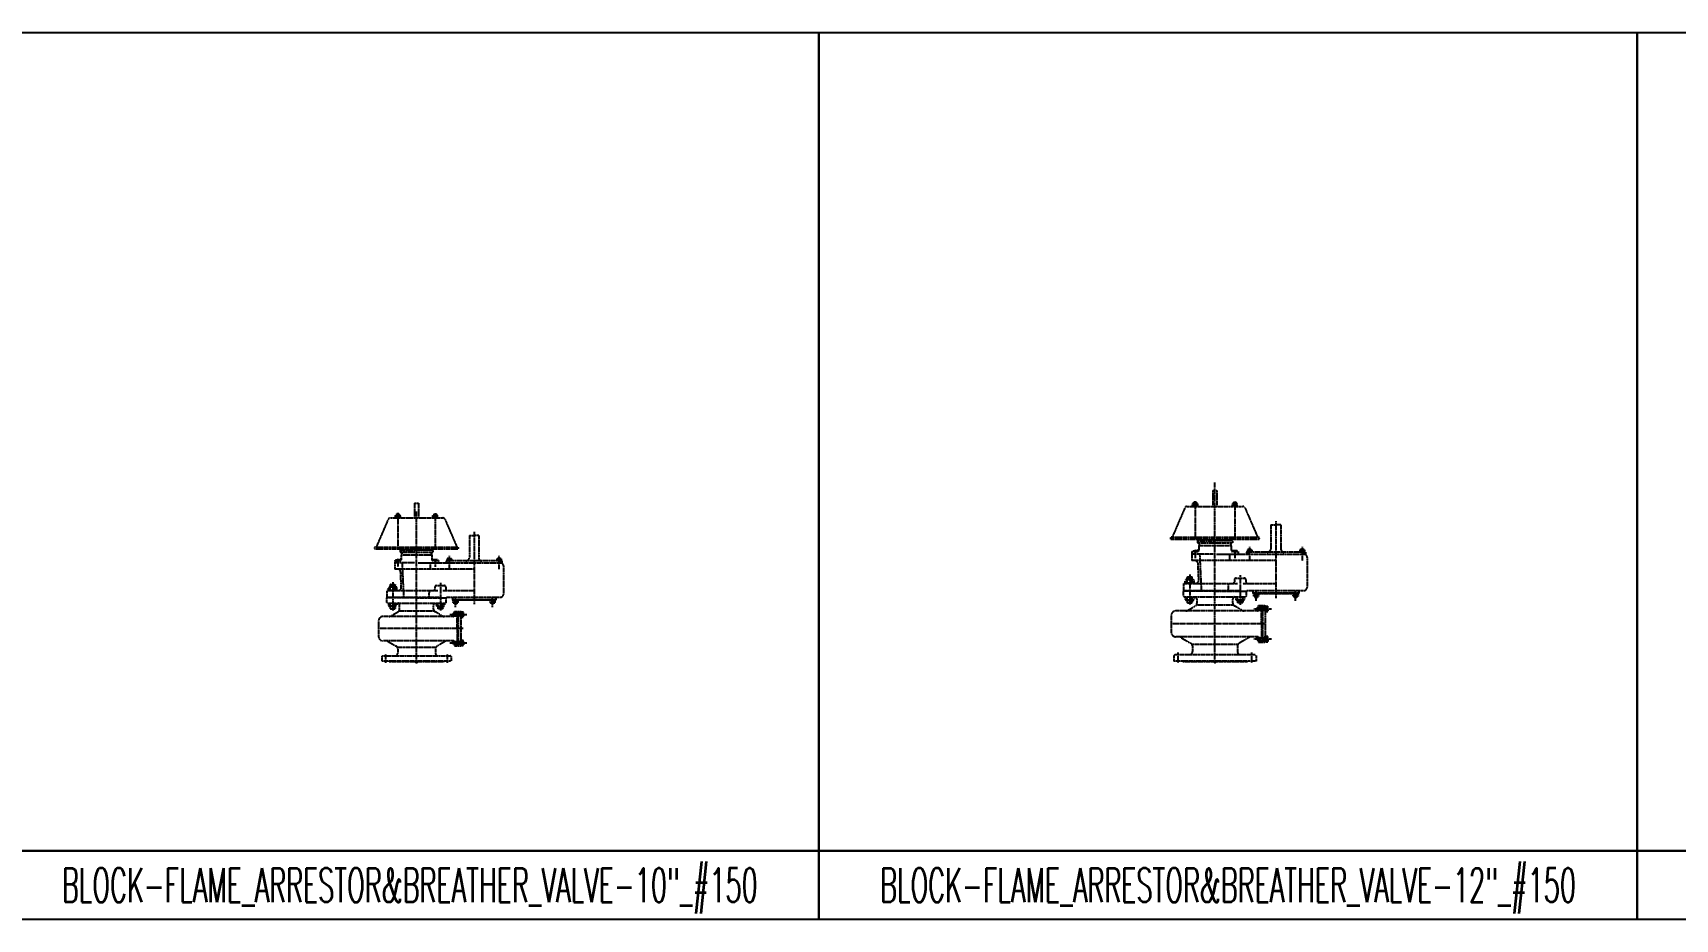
# Model space of a CAD drawing. Header units: millimetres. Extents: x -2091 to 296200, y -2515 to 5200.
# Drawn here: x 181189 to 190823, y 0 to 5200 of the extents above; entities that cross this region are included whole.
import ezdxf
from ezdxf.enums import TextEntityAlignment as Align

# ---------------------------------------------------------------- set-up
doc = ezdxf.new("R2010")
doc.units = ezdxf.units.MM
for name, pattern in [('CENTER2', [1.125, 0.75, -0.125, 0.125, -0.125]), ('CONTINU', [0]), ('PHANTOM2', [1.25, 0.625, -0.125, 0.125, -0.125, 0.125, -0.125])]:
    doc.linetypes.add(name, pattern=pattern)
doc.layers.add('WP', color=6, linetype='Continuous')
doc.styles.add('ROMANS', font='romans.shx')

msp = doc.modelspace()

# ---------------------------------------------------------------- linework, layer by layer
at = {"color": 3, "linetype": 'PHANTOM2'}
for p, q in [((188111.56, 2514.15), (188111.56, 2421.48)), ((188111.56, 2514.15), (188135.33, 2514.15)), ((188135.33, 2514.15), (188135.33, 2421.48)), ((183428.54, 2441.51), (183428.54, 2354.12)), ((183428.54, 2441.51), (183450.96, 2441.51)), ((183450.96, 2441.51), (183450.96, 2354.12)), ((187947.23, 2413.33), (187872.45, 2240.25)), ((187959.62, 2421.48), (188232.34, 2421.48)), ((187992.19, 2426.3), (187992.19, 2437.43)), ((187992.19, 2426.3), (188021.13, 2426.3)), ((187992.39, 2426.3), (187992.39, 2421.48)), ((188006.66, 2426.3), (187992.39, 2426.3)), ((187995.81, 2438.83), (188017.51, 2438.83)), ((187998.76, 2444.62), (188000.57, 2446.54)), ((187998.76, 2444.62), (187998.76, 2438.83)), ((187998.76, 2444.62), (188014.56, 2444.62)), ((187999.43, 2437.43), (187999.43, 2426.3)), ((188000.57, 2446.54), (188000.57, 2438.83)), ((188012.75, 2446.54), (188000.57, 2446.54)), ((188012.75, 2446.54), (188000.57, 2446.54)), ((188001.84, 2421.48), (188006.66, 2426.3)), ((188006.66, 2421.48), (188011.48, 2426.3)), ((188011.48, 2426.3), (188020.93, 2426.3)), ((188012.75, 2446.54), (188012.75, 2438.83)), ((188014.56, 2444.62), (188012.75, 2446.54)), ((188013.9, 2437.43), (188013.9, 2426.3)), ((188014.56, 2444.62), (188014.56, 2438.83)), ((188020.93, 2426.3), (188020.93, 2421.48)), ((188021.13, 2437.43), (188021.13, 2426.3)), ((188225.77, 2426.3), (188225.77, 2437.43)), ((188254.72, 2426.3), (188225.77, 2426.3)), ((188235.43, 2426.3), (188225.98, 2426.3)), ((188225.98, 2426.3), (188225.98, 2421.48)), ((188225.98, 2421.48), (188240.24, 2421.48)), ((188251.1, 2438.83), (188229.39, 2438.83)), ((188232.34, 2444.62), (188234.16, 2446.54)), ((188248.15, 2444.62), (188232.34, 2444.62)), ((188232.34, 2444.62), (188232.34, 2438.83)), ((188233.01, 2437.43), (188233.01, 2426.3)), ((188234.16, 2446.54), (188246.33, 2446.54)), ((188234.16, 2446.54), (188246.33, 2446.54)), ((188234.16, 2446.54), (188234.16, 2438.83)), ((188240.24, 2421.48), (188235.43, 2426.3)), ((188245.06, 2421.48), (188240.24, 2426.3)), ((188240.24, 2426.3), (188254.51, 2426.3)), ((188240.24, 2421.48), (188287.28, 2421.48)), ((188246.33, 2446.54), (188246.33, 2438.83)), ((188248.15, 2444.62), (188246.33, 2446.54)), ((188247.48, 2437.43), (188247.48, 2426.3)), ((188248.15, 2444.62), (188248.15, 2438.83)), ((188254.51, 2426.3), (188254.51, 2421.48)), ((188254.72, 2426.3), (188254.72, 2437.43)), ((188299.67, 2413.33), (188374.46, 2240.25)), ((183273.58, 2346.44), (183203.06, 2183.22)), ((183285.27, 2354.12), (183542.44, 2354.12)), ((183315.98, 2358.66), (183315.98, 2369.16)), ((183315.98, 2358.66), (183343.27, 2358.66)), ((183316.17, 2358.66), (183316.17, 2354.12)), ((183329.62, 2358.66), (183316.17, 2358.66)), ((183319.39, 2370.48), (183339.86, 2370.48)), ((183322.17, 2375.94), (183323.88, 2377.75)), ((183322.17, 2375.94), (183322.17, 2370.48)), ((183322.17, 2375.94), (183337.08, 2375.94)), ((183322.8, 2369.16), (183322.8, 2358.66)), ((183323.88, 2377.75), (183323.88, 2370.48)), ((183335.37, 2377.75), (183323.88, 2377.75)), ((183335.37, 2377.75), (183323.88, 2377.75)), ((183325.08, 2354.12), (183329.62, 2358.66)), ((183329.62, 2354.12), (183334.17, 2358.66)), ((183334.17, 2358.66), (183343.08, 2358.66)), ((183335.37, 2377.75), (183335.37, 2370.48)), ((183337.08, 2375.94), (183335.37, 2377.75)), ((183336.45, 2369.16), (183336.45, 2358.66)), ((183337.08, 2375.94), (183337.08, 2370.48)), ((183343.08, 2358.66), (183343.08, 2354.12)), ((183343.27, 2369.16), (183343.27, 2358.66)), ((183536.25, 2358.66), (183536.25, 2369.16)), ((183563.54, 2358.66), (183536.25, 2358.66)), ((183545.35, 2358.66), (183536.44, 2358.66)), ((183536.44, 2358.66), (183536.44, 2354.12)), ((183536.44, 2354.12), (183549.9, 2354.12)), ((183560.13, 2370.48), (183539.66, 2370.48)), ((183542.44, 2375.94), (183544.16, 2377.75)), ((183557.35, 2375.94), (183542.44, 2375.94)), ((183542.44, 2375.94), (183542.44, 2370.48)), ((183543.08, 2369.16), (183543.08, 2358.66)), ((183544.16, 2377.75), (183555.64, 2377.75)), ((183544.16, 2377.75), (183555.64, 2377.75)), ((183544.16, 2377.75), (183544.16, 2370.48)), ((183549.9, 2354.12), (183545.35, 2358.66)), ((183554.44, 2354.12), (183549.9, 2358.66)), ((183549.9, 2358.66), (183563.35, 2358.66)), ((183549.9, 2354.12), (183594.26, 2354.12)), ((183555.64, 2377.75), (183555.64, 2370.48)), ((183557.35, 2375.94), (183555.64, 2377.75)), ((183556.72, 2369.16), (183556.72, 2358.66)), ((183557.35, 2375.94), (183557.35, 2370.48)), ((183563.35, 2358.66), (183563.35, 2354.12)), ((183563.54, 2358.66), (183563.54, 2369.16)), ((183605.94, 2346.44), (183676.46, 2183.22)), ((188452.39, 2312.75), (188452.39, 2172.77)), ((188452.39, 2312.75), (188481.26, 2312.75)), ((188510.14, 2312.75), (188481.26, 2312.75)), ((188510.14, 2312.75), (188510.14, 2172.77)), ((183749.95, 2251.59), (183749.95, 2119.59)), ((183749.95, 2251.59), (183777.18, 2251.59)), ((183804.41, 2251.59), (183777.18, 2251.59)), ((183804.41, 2251.59), (183804.41, 2119.59)), ((187867.85, 2240.25), (188379.06, 2240.25)), ((187867.85, 2228.68), (188379.06, 2228.68)), ((188021.1, 2217.12), (188021.1, 2208.44)), ((188023.99, 2222.58), (188222.89, 2222.58)), ((188023.99, 2220.01), (188023.99, 2222.58)), ((188023.99, 2220.01), (188123.44, 2220.01)), ((188222.89, 2220.01), (188123.44, 2220.01)), ((188222.89, 2220.01), (188222.89, 2222.58)), ((188225.78, 2217.12), (188225.78, 2208.44)), ((183198.72, 2183.22), (183680.8, 2183.22)), ((183198.72, 2172.31), (183680.8, 2172.31)), ((183343.24, 2161.41), (183343.24, 2153.22)), ((183343.24, 2153.22), (183536.26, 2153.22)), ((183345.97, 2166.55), (183533.53, 2166.55)), ((183345.97, 2164.13), (183345.97, 2166.55)), ((183345.97, 2164.13), (183439.75, 2164.13)), ((183355.69, 2153.22), (183350.51, 2135.95)), ((183350.51, 2135.95), (183350.51, 2108.68)), ((183528.99, 2135.95), (183350.51, 2135.95)), ((183533.53, 2164.13), (183439.75, 2164.13)), ((183523.81, 2153.22), (183528.99, 2135.95)), ((183528.99, 2135.95), (183528.99, 2108.68)), ((183533.53, 2164.13), (183533.53, 2166.55)), ((183536.26, 2161.41), (183536.26, 2153.22)), ((187987.35, 2157.35), (188006.66, 2157.35)), ((187987.35, 2157.35), (187987.35, 2141.92)), ((187987.35, 2141.92), (187987.35, 2103.36)), ((188113.8, 2141.92), (187987.35, 2141.92)), ((187992.93, 2161.2), (188020.36, 2161.2)), ((187992.93, 2157.35), (187992.93, 2161.2)), ((188003.15, 2161.2), (188007.01, 2157.35)), ((188007.01, 2161.2), (188010.86, 2157.35)), ((188021.08, 2161.2), (188007.01, 2161.2)), ((188010.86, 2157.35), (188021.08, 2157.35)), ((188014.54, 2157.35), (188023.02, 2157.35)), ((188014.54, 2157.35), (188024.95, 2157.35)), ((188021.08, 2157.35), (188021.08, 2161.2)), ((188021.1, 2208.44), (188225.78, 2208.44)), ((188026.88, 2161.2), (188026.88, 2170.85)), ((188028.81, 2170.85), (188026.88, 2170.85)), ((188034.3, 2208.44), (188028.81, 2190.13)), ((188028.81, 2190.13), (188028.81, 2161.2)), ((188218.07, 2190.13), (188028.81, 2190.13)), ((188045.03, 1927.9), (188035.56, 2141.92)), ((188133.08, 2141.92), (188259.53, 2141.92)), ((188133.56, 2141.92), (188232.34, 2141.92)), ((188209.62, 2103.36), (188211.32, 2141.92)), ((188212.58, 2208.44), (188218.07, 2190.13)), ((188218.07, 2190.13), (188218.07, 2161.2)), ((188220, 2170.85), (188218.07, 2170.85)), ((188220, 2161.2), (188220, 2170.85)), ((188232.34, 2157.35), (188221.93, 2157.35)), ((188232.34, 2157.35), (188223.86, 2157.35)), ((188226.17, 2157.35), (188226.17, 2161.2)), ((188226.17, 2161.2), (188240.24, 2161.2)), ((188236.39, 2157.35), (188226.17, 2157.35)), ((188253.6, 2161.2), (188226.89, 2161.2)), ((188230.6, 2157.35), (188232.34, 2157.35)), ((188240.24, 2161.2), (188236.39, 2157.35)), ((188236.39, 2157.35), (188240.24, 2157.35)), ((188244.1, 2161.2), (188240.24, 2157.35)), ((188240.24, 2157.35), (188254.32, 2157.35)), ((188254.32, 2161.2), (188244.1, 2161.2)), ((188248.15, 2157.35), (188249.89, 2157.35)), ((188259.53, 2157.35), (188248.15, 2157.35)), ((188248.15, 2141.92), (188654.8, 2141.92)), ((188254.32, 2157.35), (188254.32, 2161.2)), ((188259.53, 2157.35), (188259.53, 2141.92)), ((188259.53, 2157.35), (188259.53, 2141.92)), ((188654.8, 2153.49), (188307.73, 2153.49)), ((188307.73, 2153.49), (188307.73, 2141.92)), ((188317.37, 2153.49), (188307.73, 2153.49)), ((188307.73, 2153.49), (188307.73, 2141.92)), ((188312.94, 2157.35), (188327.01, 2157.35)), ((188312.94, 2153.49), (188312.94, 2157.35)), ((188323.16, 2153.49), (188312.94, 2153.49)), ((188313.65, 2166.64), (188313.65, 2157.35)), ((188340.37, 2157.35), (188313.65, 2157.35)), ((188337.03, 2167.95), (188316.99, 2167.95)), ((188320.33, 2166.64), (188320.33, 2157.35)), ((188327.01, 2157.35), (188323.16, 2153.49)), ((188330.87, 2157.35), (188327.01, 2153.49)), ((188341.09, 2157.35), (188330.87, 2157.35)), ((188333.69, 2166.64), (188333.69, 2157.35)), ((188340.37, 2166.64), (188340.37, 2157.35)), ((188341.09, 2153.49), (188341.09, 2157.35)), ((188621.44, 2153.49), (188621.44, 2157.35)), ((188621.44, 2157.35), (188635.51, 2157.35)), ((188631.66, 2153.49), (188621.44, 2153.49)), ((188622.16, 2166.64), (188622.16, 2157.35)), ((188648.87, 2157.35), (188622.16, 2157.35)), ((188645.53, 2167.95), (188625.5, 2167.95)), ((188628.84, 2166.64), (188628.84, 2157.35)), ((188635.51, 2157.35), (188631.66, 2153.49)), ((188631.66, 2153.49), (188635.51, 2153.49)), ((188639.37, 2157.35), (188635.51, 2153.49)), ((188635.51, 2153.49), (188649.59, 2153.49)), ((188649.59, 2157.35), (188639.37, 2157.35)), ((188642.19, 2166.64), (188642.19, 2157.35)), ((188654.8, 2153.49), (188645.16, 2153.49)), ((188648.87, 2166.64), (188648.87, 2157.35)), ((188649.59, 2153.49), (188649.59, 2157.35)), ((188654.8, 2141.92), (188654.8, 2153.49)), ((188654.8, 2153.49), (188654.8, 2141.92)), ((188664.44, 2122.64), (188664.44, 1947.18)), ((183311.42, 2105.04), (183329.62, 2105.04)), ((183311.42, 2105.04), (183311.42, 2090.49)), ((183311.42, 2090.49), (183311.42, 2054.13)), ((183430.66, 2090.49), (183311.42, 2090.49)), ((183777.18, 2054.13), (183311.42, 2054.13)), ((183316.68, 2108.68), (183342.55, 2108.68)), ((183316.68, 2105.04), (183316.68, 2108.68)), ((183326.31, 2108.68), (183329.95, 2105.04)), ((183329.95, 2108.68), (183333.59, 2105.04)), ((183343.22, 2108.68), (183329.95, 2108.68)), ((183333.59, 2105.04), (183343.22, 2105.04)), ((183337.06, 2105.04), (183345.06, 2105.04)), ((183337.06, 2105.04), (183346.87, 2105.04)), ((183343.22, 2105.04), (183343.22, 2108.68)), ((183350.46, 1947.47), (183346.51, 2036.75)), ((183348.69, 2108.68), (183348.69, 2117.77)), ((183350.51, 2117.77), (183348.69, 2117.77)), ((183365.81, 1888.67), (183356.87, 2090.49)), ((183448.84, 2090.49), (183568.08, 2090.49)), ((183449.3, 2090.49), (183542.44, 2090.49)), ((183521.02, 2054.13), (183522.62, 2090.49)), ((183530.81, 2117.77), (183528.99, 2117.77)), ((183530.81, 2108.68), (183530.81, 2117.77)), ((183542.44, 2105.04), (183532.62, 2105.04)), ((183542.44, 2105.04), (183534.44, 2105.04)), ((183536.62, 2105.04), (183536.62, 2108.68)), ((183536.62, 2108.68), (183549.9, 2108.68)), ((183546.26, 2105.04), (183536.62, 2105.04)), ((183562.5, 2108.68), (183537.3, 2108.68)), ((183540.81, 2105.04), (183542.44, 2105.04)), ((183549.9, 2108.68), (183546.26, 2105.04)), ((183546.26, 2105.04), (183549.9, 2105.04)), ((183553.53, 2108.68), (183549.9, 2105.04)), ((183549.9, 2105.04), (183563.17, 2105.04)), ((183563.17, 2108.68), (183553.53, 2108.68)), ((183557.35, 2105.04), (183558.99, 2105.04)), ((183568.08, 2105.04), (183557.35, 2105.04)), ((183557.35, 2090.49), (183940.83, 2090.49)), ((183563.17, 2105.04), (183563.17, 2108.68)), ((183568.08, 2105.04), (183568.08, 2090.49)), ((183568.08, 2105.04), (183568.08, 2090.49)), ((183940.83, 2101.4), (183613.54, 2101.4)), ((183613.54, 2101.4), (183613.54, 2090.49)), ((183622.63, 2101.4), (183613.54, 2101.4)), ((183613.54, 2101.4), (183613.54, 2090.49)), ((183618.45, 2105.04), (183631.72, 2105.04)), ((183618.45, 2101.4), (183618.45, 2105.04)), ((183628.08, 2101.4), (183618.45, 2101.4)), ((183619.12, 2113.8), (183619.12, 2105.04)), ((183644.32, 2105.04), (183619.12, 2105.04)), ((183641.17, 2115.04), (183622.27, 2115.04)), ((183625.42, 2113.8), (183625.42, 2105.04)), ((183631.72, 2105.04), (183628.08, 2101.4)), ((183635.36, 2105.04), (183631.72, 2101.4)), ((183644.99, 2105.04), (183635.36, 2105.04)), ((183638.02, 2113.8), (183638.02, 2105.04)), ((183644.32, 2113.8), (183644.32, 2105.04)), ((183644.99, 2101.4), (183644.99, 2105.04)), ((183909.37, 2101.4), (183909.37, 2105.04)), ((183909.37, 2105.04), (183922.64, 2105.04)), ((183919.01, 2101.4), (183909.37, 2101.4)), ((183910.05, 2113.8), (183910.05, 2105.04)), ((183935.24, 2105.04), (183910.05, 2105.04)), ((183932.09, 2115.04), (183913.2, 2115.04)), ((183916.34, 2113.8), (183916.34, 2105.04)), ((183922.64, 2105.04), (183919.01, 2101.4)), ((183919.01, 2101.4), (183922.64, 2101.4)), ((183926.28, 2105.04), (183922.64, 2101.4)), ((183922.64, 2101.4), (183935.92, 2101.4)), ((183935.92, 2105.04), (183926.28, 2105.04)), ((183928.94, 2113.8), (183928.94, 2105.04)), ((183940.83, 2101.4), (183931.73, 2101.4)), ((183935.24, 2113.8), (183935.24, 2105.04)), ((183935.92, 2101.4), (183935.92, 2105.04)), ((183940.83, 2090.49), (183940.83, 2101.4)), ((183940.83, 2101.4), (183940.83, 2090.49)), ((183949.92, 2072.31), (183949.92, 1906.85)), ((188481.26, 2103.36), (187987.35, 2103.36)), ((188028.76, 1990.26), (188024.57, 2084.93)), ((183265.96, 1928.49), (183265.96, 1885.03)), ((183265.96, 1928.49), (183564.72, 1928.49)), ((183273.59, 1930.87), (183300.05, 1930.87)), ((183273.59, 1928.49), (183273.59, 1930.87)), ((183275.41, 1930.93), (183275.41, 1944.79)), ((183319.57, 1949.1), (183280.54, 1949.1)), ((183287.18, 1963.91), (183285.68, 1962.4)), ((183285.68, 1962.4), (183314.43, 1962.4)), ((183285.68, 1949.1), (183285.68, 1962.4)), ((183285.68, 1930.87), (183285.68, 1944.79)), ((183287.18, 1963.91), (183312.92, 1963.91)), ((183287.18, 1963.91), (183287.18, 1949.1)), ((183326.51, 1930.87), (183300.05, 1930.87)), ((183312.92, 1963.91), (183314.43, 1962.4)), ((183312.92, 1963.91), (183312.92, 1949.1)), ((183314.43, 1949.1), (183314.43, 1962.4)), ((183314.43, 1930.87), (183314.43, 1944.79)), ((183324.7, 1930.93), (183324.7, 1944.79)), ((183326.51, 1928.49), (183326.51, 1930.87)), ((183513.69, 1888.67), (183515.46, 1928.49)), ((183547.63, 1948.67), (183547.63, 1937.58)), ((183556.72, 1957.76), (183602.17, 1957.76)), ((183594.17, 1928.49), (183777.18, 1928.49)), ((183611.26, 1948.67), (183611.26, 1937.58)), ((187939.15, 1970.13), (187939.15, 1924.04)), ((187939.15, 1970.13), (188255.96, 1970.13)), ((187939.15, 1927.9), (188271.95, 1927.9)), ((187947.24, 1972.66), (187975.3, 1972.66)), ((187947.24, 1970.13), (187947.24, 1972.66)), ((187949.17, 1972.72), (187949.17, 1987.42)), ((187995.99, 1991.98), (187954.61, 1991.98)), ((187961.66, 2007.69), (187960.06, 2006.09)), ((187960.06, 2006.09), (187990.55, 2006.09)), ((187960.06, 1991.98), (187960.06, 2006.09)), ((187960.06, 1972.66), (187960.06, 1987.42)), ((187961.66, 2007.69), (187988.95, 2007.69)), ((187961.66, 2007.69), (187961.66, 1991.98)), ((188003.36, 1972.66), (187975.3, 1972.66)), ((187988.95, 2007.69), (187990.55, 2006.09)), ((187988.95, 2007.69), (187988.95, 1991.98)), ((187990.55, 1991.98), (187990.55, 2006.09)), ((187990.55, 1972.66), (187990.55, 1987.42)), ((188001.44, 1972.72), (188001.44, 1987.42)), ((188003.36, 1970.13), (188003.36, 1972.66)), ((188201.85, 1927.9), (188203.72, 1970.13)), ((188237.83, 1991.53), (188237.83, 1979.77)), ((188247.48, 2001.17), (188295.68, 2001.17)), ((188287.2, 1970.13), (188481.26, 1970.13)), ((188305.32, 1991.53), (188305.32, 1979.77)), ((188307.73, 1927.9), (188645.16, 1927.9)), ((188307.92, 1924.04), (188307.92, 1927.9)), ((188346.29, 1927.9), (188346.29, 1912.47)), ((188616.23, 1927.9), (188616.23, 1912.47)), ((183265.96, 1888.67), (183579.79, 1888.67)), ((183266.14, 1858.77), (183266.14, 1885.03)), ((183439.92, 1885.03), (183266.14, 1885.03)), ((183266.14, 1858.77), (183270.55, 1854.36)), ((183270.55, 1854.36), (183609.3, 1854.36)), ((183275.58, 1854.36), (183275.58, 1840.5)), ((183319.74, 1836.2), (183280.72, 1836.2)), ((183319.74, 1836.2), (183280.72, 1836.2)), ((183285.68, 1836.2), (183285.68, 1822.89)), ((183285.85, 1840.5), (183285.85, 1854.36)), ((183287.18, 1821.38), (183287.18, 1836.2)), ((183312.92, 1821.38), (183312.92, 1836.2)), ((183314.43, 1836.2), (183314.43, 1822.89)), ((183314.61, 1840.5), (183314.61, 1854.36)), ((183324.88, 1854.36), (183324.88, 1840.5)), ((183340.63, 1818.1), (183340.63, 1840.66)), ((183439.92, 1885.03), (183556.74, 1885.03)), ((183439.92, 1885.03), (183613.71, 1885.03)), ((183539.22, 1818.1), (183539.22, 1840.66)), ((183554.97, 1854.36), (183554.97, 1840.5)), ((183560.11, 1836.2), (183599.13, 1836.2)), ((183565.24, 1840.5), (183565.24, 1854.36)), ((183565.42, 1836.2), (183565.42, 1822.89)), ((183566.92, 1821.38), (183566.92, 1836.2)), ((183592.66, 1821.38), (183592.66, 1836.2)), ((183594, 1840.5), (183594, 1854.36)), ((183594.17, 1836.2), (183594.17, 1822.89)), ((183604.27, 1854.36), (183604.27, 1840.5)), ((183613.71, 1858.77), (183609.3, 1854.36)), ((183613.54, 1888.67), (183931.73, 1888.67)), ((183613.71, 1885.03), (183613.71, 1888.67)), ((183613.71, 1858.77), (183613.71, 1885.03)), ((183649.9, 1888.67), (183649.9, 1874.12)), ((183660.63, 1874.12), (183649.9, 1874.12)), ((183660.63, 1874.12), (183649.9, 1874.12)), ((183649.9, 1874.12), (183649.9, 1872.12)), ((183649.9, 1873.12), (183660.36, 1873.12)), ((183904.46, 1872.12), (183649.9, 1872.12)), ((183654.44, 1857.07), (183654.44, 1867.57)), ((183681.73, 1867.57), (183654.44, 1867.57)), ((183654.63, 1867.57), (183654.63, 1872.12)), ((183663.54, 1867.57), (183654.63, 1867.57)), ((183655.36, 1872.12), (183680.81, 1872.12)), ((183678.32, 1855.76), (183657.85, 1855.76)), ((183660.63, 1851.2), (183660.63, 1855.76)), ((183660.63, 1851.2), (183662.34, 1849.39)), ((183675.54, 1851.2), (183660.63, 1851.2)), ((183661.26, 1857.07), (183661.26, 1867.57)), ((183662.34, 1849.39), (183662.34, 1855.76)), ((183662.34, 1849.39), (183673.83, 1849.39)), ((183662.34, 1849.39), (183673.83, 1849.39)), ((183668.09, 1872.12), (183663.54, 1867.57)), ((183672.63, 1872.12), (183668.09, 1867.57)), ((183668.09, 1867.57), (183681.54, 1867.57)), ((183681.54, 1872.12), (183672.63, 1872.12)), ((183673.83, 1849.39), (183673.83, 1855.76)), ((183675.54, 1851.2), (183673.83, 1849.39)), ((183674.91, 1857.07), (183674.91, 1867.57)), ((183878.82, 1874.12), (183675.54, 1874.12)), ((183878.82, 1874.12), (183675.54, 1874.12)), ((183675.54, 1851.2), (183675.54, 1855.76)), ((183675.81, 1873.12), (183878.55, 1873.12)), ((183681.54, 1867.57), (183681.54, 1872.12)), ((183681.73, 1867.57), (183681.73, 1857.07)), ((183899.92, 1867.57), (183872.63, 1867.57)), ((183872.63, 1857.07), (183872.63, 1867.57)), ((183872.82, 1867.57), (183872.82, 1872.12)), ((183881.73, 1867.57), (183872.82, 1867.57)), ((183896.51, 1855.76), (183876.04, 1855.76)), ((183878.82, 1851.2), (183878.82, 1855.76)), ((183893.73, 1851.2), (183878.82, 1851.2)), ((183878.82, 1851.2), (183880.53, 1849.39)), ((183879.45, 1857.07), (183879.45, 1867.57)), ((183880.53, 1849.39), (183880.53, 1855.76)), ((183880.53, 1849.39), (183892.02, 1849.39)), ((183880.53, 1849.39), (183892.02, 1849.39)), ((183886.28, 1872.12), (183881.73, 1867.57)), ((183890.82, 1872.12), (183886.28, 1867.57)), ((183886.28, 1867.57), (183899.73, 1867.57)), ((183899.73, 1872.12), (183890.82, 1872.12)), ((183892.02, 1849.39), (183892.02, 1855.76)), ((183893.73, 1851.2), (183892.02, 1849.39)), ((183893.1, 1857.07), (183893.1, 1867.57)), ((183904.46, 1874.12), (183893.73, 1874.12)), ((183904.46, 1874.12), (183893.73, 1874.12)), ((183893.73, 1851.2), (183893.73, 1855.76)), ((183894.01, 1873.12), (183904.46, 1873.12)), ((183899.73, 1867.57), (183899.73, 1872.12)), ((183899.92, 1867.57), (183899.92, 1857.07)), ((183904.46, 1888.67), (183904.46, 1874.12)), ((183904.46, 1874.12), (183904.46, 1872.12)), ((187939.34, 1896.2), (187939.34, 1924.04)), ((188123.63, 1924.04), (187939.34, 1924.04)), ((187939.34, 1896.2), (187944.01, 1891.52)), ((187944.01, 1891.52), (188303.24, 1891.52)), ((187949.35, 1891.52), (187949.35, 1876.82)), ((187996.18, 1872.26), (187954.8, 1872.26)), ((187996.18, 1872.26), (187954.8, 1872.26)), ((187960.06, 1872.26), (187960.06, 1858.15)), ((187960.06, 1858.15), (187990.55, 1858.15)), ((187961.66, 1856.55), (187960.06, 1858.15)), ((187960.24, 1876.82), (187960.24, 1891.52)), ((187961.16, 1810.36), (188009.93, 1838.52)), ((187961.66, 1856.55), (187961.66, 1872.26)), ((187961.66, 1856.55), (187988.95, 1856.55)), ((187988.95, 1856.55), (187988.95, 1872.26)), ((187988.95, 1856.55), (187990.55, 1858.15)), ((187990.55, 1872.26), (187990.55, 1858.15)), ((187990.74, 1876.82), (187990.74, 1891.52)), ((188001.62, 1891.52), (188001.62, 1876.82)), ((188018.33, 1853.07), (188018.33, 1877)), ((188018.33, 1843.37), (188228.92, 1843.37)), ((188123.63, 1924.04), (188247.5, 1924.04)), ((188123.63, 1924.04), (188307.92, 1924.04)), ((188228.92, 1853.07), (188228.92, 1877)), ((188286.09, 1810.36), (188237.32, 1838.52)), ((188245.63, 1891.52), (188245.63, 1876.82)), ((188251.07, 1872.26), (188292.45, 1872.26)), ((188256.51, 1876.82), (188256.51, 1891.52)), ((188256.7, 1872.26), (188256.7, 1858.15)), ((188287.2, 1858.15), (188256.7, 1858.15)), ((188258.3, 1856.55), (188256.7, 1858.15)), ((188258.3, 1856.55), (188258.3, 1872.26)), ((188285.6, 1856.55), (188258.3, 1856.55)), ((188285.6, 1856.55), (188285.6, 1872.26)), ((188285.6, 1856.55), (188287.2, 1858.15)), ((188287.01, 1876.82), (188287.01, 1891.52)), ((188287.2, 1872.26), (188287.2, 1858.15)), ((188297.9, 1891.52), (188297.9, 1876.82)), ((188307.92, 1896.2), (188303.24, 1891.52)), ((188307.92, 1896.2), (188307.92, 1924.04)), ((188357.67, 1912.47), (188346.29, 1912.47)), ((188357.67, 1912.47), (188346.29, 1912.47)), ((188346.29, 1912.47), (188346.29, 1910.35)), ((188346.29, 1911.41), (188357.38, 1911.41)), ((188616.23, 1910.35), (188346.29, 1910.35)), ((188351.1, 1894.4), (188351.1, 1905.53)), ((188380.05, 1905.53), (188351.1, 1905.53)), ((188351.31, 1905.53), (188351.31, 1910.35)), ((188360.75, 1905.53), (188351.31, 1905.53)), ((188352.08, 1910.35), (188379.07, 1910.35)), ((188376.43, 1893), (188354.72, 1893)), ((188357.67, 1888.17), (188357.67, 1893)), ((188357.67, 1888.17), (188359.48, 1886.25)), ((188373.48, 1888.17), (188357.67, 1888.17)), ((188358.34, 1894.4), (188358.34, 1905.53)), ((188359.48, 1886.25), (188359.48, 1893)), ((188359.48, 1886.25), (188371.66, 1886.25)), ((188359.48, 1886.25), (188371.66, 1886.25)), ((188365.57, 1910.35), (188360.75, 1905.53)), ((188370.39, 1910.35), (188365.57, 1905.53)), ((188365.57, 1905.53), (188379.84, 1905.53)), ((188379.84, 1910.35), (188370.39, 1910.35)), ((188371.66, 1886.25), (188371.66, 1893)), ((188373.48, 1888.17), (188371.66, 1886.25)), ((188372.81, 1894.4), (188372.81, 1905.53)), ((188589.05, 1912.47), (188373.48, 1912.47)), ((188589.05, 1912.47), (188373.48, 1912.47)), ((188373.48, 1888.17), (188373.48, 1893)), ((188373.77, 1911.41), (188588.76, 1911.41)), ((188379.84, 1905.53), (188379.84, 1910.35)), ((188379.98, 1829.11), (188379.98, 1840.03)), ((188379.98, 1840.03), (188418.62, 1840.03)), ((188379.98, 1829.11), (188379.98, 1837.51)), ((188380.05, 1905.53), (188380.05, 1894.4)), ((188396.78, 1829.11), (188396.78, 1840.03)), ((188401.82, 1840.03), (188401.82, 1829.11)), ((188418.62, 1840.03), (188418.62, 1624.96)), ((188418.62, 1820.71), (188418.62, 1837.17)), ((188422.82, 1837.17), (188418.62, 1837.17)), ((188422.82, 1820.71), (188422.82, 1837.17)), ((188422.82, 1837.17), (188432.9, 1837.17)), ((188434.58, 1820.71), (188434.58, 1833.14)), ((188611.42, 1905.53), (188582.48, 1905.53)), ((188582.48, 1894.4), (188582.48, 1905.53)), ((188582.68, 1905.53), (188582.68, 1910.35)), ((188592.13, 1905.53), (188582.68, 1905.53)), ((188607.81, 1893), (188586.1, 1893)), ((188589.05, 1888.17), (188589.05, 1893)), ((188604.86, 1888.17), (188589.05, 1888.17)), ((188589.05, 1888.17), (188590.86, 1886.25)), ((188589.72, 1894.4), (188589.72, 1905.53)), ((188590.86, 1886.25), (188590.86, 1893)), ((188590.86, 1886.25), (188603.04, 1886.25)), ((188590.86, 1886.25), (188603.04, 1886.25)), ((188596.95, 1910.35), (188592.13, 1905.53)), ((188601.77, 1910.35), (188596.95, 1905.53)), ((188596.95, 1905.53), (188611.22, 1905.53)), ((188611.22, 1910.35), (188601.77, 1910.35)), ((188603.04, 1886.25), (188603.04, 1893)), ((188604.86, 1888.17), (188603.04, 1886.25)), ((188604.19, 1894.4), (188604.19, 1905.53)), ((188616.23, 1912.47), (188604.86, 1912.47)), ((188616.23, 1912.47), (188604.86, 1912.47)), ((188604.86, 1888.17), (188604.86, 1893)), ((188605.15, 1911.41), (188616.23, 1911.41)), ((188611.22, 1905.53), (188611.22, 1910.35)), ((188611.42, 1905.53), (188611.42, 1894.4)), ((188616.23, 1912.47), (188616.23, 1910.35)), ((183217.04, 1750.35), (183217.04, 1658.45)), ((183654.88, 1775.7), (183242.39, 1775.7)), ((183285.68, 1822.89), (183314.43, 1822.89)), ((183287.18, 1821.38), (183285.68, 1822.89)), ((183286.71, 1777.82), (183332.71, 1804.38)), ((183287.18, 1821.38), (183312.92, 1821.38)), ((183312.92, 1821.38), (183314.43, 1822.89)), ((183340.63, 1808.95), (183539.22, 1808.95)), ((183593.13, 1777.82), (183547.14, 1804.38)), ((183594.17, 1822.89), (183565.42, 1822.89)), ((183566.92, 1821.38), (183565.42, 1822.89)), ((183592.66, 1821.38), (183566.92, 1821.38)), ((183592.66, 1821.38), (183594.17, 1822.89)), ((183656.47, 1795.51), (183654.88, 1793.92)), ((183654.88, 1787.58), (183654.88, 1793.92)), ((183654.88, 1793.92), (183699.25, 1793.92)), ((183654.88, 1787.58), (183654.88, 1781.25)), ((183656.47, 1779.66), (183654.88, 1781.25)), ((183654.88, 1781.25), (183699.25, 1781.25)), ((183656.47, 1795.51), (183662.81, 1795.51)), ((183656.47, 1787.58), (183656.47, 1795.51)), ((183656.47, 1787.58), (183656.47, 1779.66)), ((183656.47, 1779.66), (183662.81, 1779.66)), ((183662.81, 1795.51), (183662.81, 1805.81)), ((183662.81, 1805.81), (183699.25, 1805.81)), ((183662.81, 1795.51), (183662.81, 1803.43)), ((183662.81, 1795.51), (183699.25, 1795.51)), ((183662.81, 1779.66), (183699.25, 1779.66)), ((183678.65, 1795.51), (183678.65, 1805.81)), ((183678.65, 1704.4), (183678.65, 1779.66)), ((183683.4, 1805.81), (183683.4, 1795.51)), ((183683.4, 1779.66), (183683.4, 1629.13)), ((183699.25, 1805.81), (183699.25, 1602.99)), ((183699.25, 1787.58), (183699.25, 1803.11)), ((183703.21, 1803.11), (183699.25, 1803.11)), ((183699.25, 1791.48), (183703.21, 1787.58)), ((183699.25, 1787.58), (183703.21, 1783.69)), ((183699.25, 1787.58), (183699.25, 1772.06)), ((183703.21, 1772.06), (183699.25, 1772.06)), ((183703.21, 1787.58), (183703.21, 1803.11)), ((183703.21, 1803.11), (183712.72, 1803.11)), ((183703.21, 1795.51), (183712.72, 1795.51)), ((183703.21, 1787.58), (183703.21, 1772.06)), ((183703.21, 1779.66), (183712.72, 1779.66)), ((183703.21, 1772.06), (183712.72, 1772.06)), ((183714.3, 1787.58), (183714.3, 1799.31)), ((183714.3, 1787.58), (183714.3, 1775.86)), ((187867.28, 1781.22), (187867.28, 1683.77)), ((188371.57, 1808.11), (187894.16, 1808.11)), ((188373.25, 1829.11), (188371.57, 1827.43)), ((188371.57, 1820.71), (188371.57, 1827.43)), ((188371.57, 1827.43), (188418.62, 1827.43)), ((188371.57, 1820.71), (188371.57, 1813.99)), ((188373.25, 1812.31), (188371.57, 1813.99)), ((188371.57, 1813.99), (188418.62, 1813.99)), ((188373.25, 1829.11), (188379.98, 1829.11)), ((188373.25, 1820.71), (188373.25, 1829.11)), ((188373.25, 1820.71), (188373.25, 1812.31)), ((188373.25, 1812.31), (188379.98, 1812.31)), ((188379.98, 1829.11), (188418.62, 1829.11)), ((188379.98, 1812.31), (188418.62, 1812.31)), ((188396.78, 1732.5), (188396.78, 1812.31)), ((188401.82, 1812.31), (188401.82, 1652.68)), ((188418.62, 1824.84), (188422.82, 1820.71)), ((188418.62, 1820.71), (188422.82, 1816.58)), ((188418.62, 1820.71), (188418.62, 1804.24)), ((188422.82, 1804.24), (188418.62, 1804.24)), ((188422.82, 1829.11), (188432.9, 1829.11)), ((188422.82, 1820.71), (188422.82, 1804.24)), ((188422.82, 1812.31), (188432.9, 1812.31)), ((188422.82, 1804.24), (188432.9, 1804.24)), ((188434.58, 1820.71), (188434.58, 1808.27)), ((183678.65, 1704.4), (183678.65, 1629.13)), ((188371.57, 1656.88), (187894.16, 1656.88)), ((187920.54, 1654.07), (187981.51, 1618.87)), ((188326.71, 1654.07), (188265.74, 1618.87)), ((188373.25, 1652.68), (188371.57, 1651)), ((188371.57, 1644.28), (188371.57, 1651)), ((188371.57, 1651), (188418.62, 1651)), ((188371.57, 1644.28), (188371.57, 1637.56)), ((188373.25, 1644.28), (188373.25, 1652.68)), ((188373.25, 1652.68), (188379.98, 1652.68)), ((188373.25, 1644.28), (188373.25, 1635.88)), ((188379.98, 1652.68), (188418.62, 1652.68)), ((188396.78, 1732.5), (188396.78, 1652.68)), ((188422.82, 1660.75), (188418.62, 1660.75)), ((188418.62, 1644.28), (188418.62, 1660.75)), ((188418.62, 1644.28), (188422.82, 1648.42)), ((188418.62, 1640.15), (188422.82, 1644.28)), ((188418.62, 1644.28), (188418.62, 1627.82)), ((188422.82, 1644.28), (188422.82, 1660.75)), ((188422.82, 1660.75), (188432.9, 1660.75)), ((188422.82, 1652.68), (188432.9, 1652.68)), ((188422.82, 1644.28), (188422.82, 1627.82)), ((188434.58, 1644.28), (188434.58, 1656.72)), ((188434.58, 1644.28), (188434.58, 1631.85)), ((183236.72, 1540.54), (183241.88, 1545.7)), ((183241.88, 1545.7), (183637.97, 1545.7)), ((183654.88, 1633.1), (183242.39, 1633.1)), ((183269.69, 1630.74), (183320.8, 1601.23)), ((183329.6, 1596.15), (183550.25, 1596.15)), ((183329.6, 1585.98), (183329.6, 1560.91)), ((183550.25, 1585.98), (183550.25, 1560.91)), ((183610.16, 1630.74), (183559.05, 1601.23)), ((183643.12, 1540.54), (183637.97, 1545.7)), ((183656.47, 1629.13), (183654.88, 1627.55)), ((183654.88, 1621.21), (183654.88, 1627.55)), ((183654.88, 1627.55), (183699.25, 1627.55)), ((183654.88, 1621.21), (183654.88, 1614.87)), ((183656.47, 1613.29), (183654.88, 1614.87)), ((183654.88, 1614.87), (183699.25, 1614.87)), ((183656.47, 1621.21), (183656.47, 1629.13)), ((183656.47, 1629.13), (183662.81, 1629.13)), ((183656.47, 1621.21), (183656.47, 1613.29)), ((183656.47, 1613.29), (183662.81, 1613.29)), ((183662.81, 1629.13), (183699.25, 1629.13)), ((183662.81, 1613.29), (183662.81, 1605.37)), ((183662.81, 1613.29), (183662.81, 1602.99)), ((183662.81, 1613.29), (183699.25, 1613.29)), ((183662.81, 1602.99), (183699.25, 1602.99)), ((183678.65, 1613.29), (183678.65, 1602.99)), ((183683.4, 1613.29), (183683.4, 1602.99)), ((183703.21, 1636.74), (183699.25, 1636.74)), ((183699.25, 1621.21), (183699.25, 1636.74)), ((183699.25, 1621.21), (183703.21, 1625.11)), ((183699.25, 1617.32), (183703.21, 1621.21)), ((183699.25, 1621.21), (183699.25, 1605.68)), ((183703.21, 1605.68), (183699.25, 1605.68)), ((183703.21, 1621.21), (183703.21, 1636.74)), ((183703.21, 1636.74), (183712.72, 1636.74)), ((183703.21, 1629.13), (183712.72, 1629.13)), ((183703.21, 1621.21), (183703.21, 1605.68)), ((183703.21, 1613.29), (183712.72, 1613.29)), ((183703.21, 1605.68), (183712.72, 1605.68)), ((183714.3, 1621.21), (183714.3, 1632.94)), ((183714.3, 1621.21), (183714.3, 1609.49)), ((187882.33, 1546.47), (187888.48, 1552.62)), ((187882.33, 1546.47), (187882.33, 1514.34)), ((187888.48, 1552.62), (188358.77, 1552.62)), ((187992.01, 1612.81), (188255.24, 1612.81)), ((187992.01, 1600.68), (187992.01, 1570.77)), ((188255.24, 1600.68), (188255.24, 1570.77)), ((188364.93, 1546.47), (188358.77, 1552.62)), ((188364.93, 1546.47), (188364.93, 1514.34)), ((188373.25, 1635.88), (188371.57, 1637.56)), ((188371.57, 1637.56), (188418.62, 1637.56)), ((188373.25, 1635.88), (188379.98, 1635.88)), ((188379.98, 1635.88), (188379.98, 1627.48)), ((188379.98, 1635.88), (188379.98, 1624.96)), ((188379.98, 1635.88), (188418.62, 1635.88)), ((188379.98, 1624.96), (188418.62, 1624.96)), ((188396.78, 1635.88), (188396.78, 1624.96)), ((188401.82, 1635.88), (188401.82, 1624.96)), ((188422.82, 1627.82), (188418.62, 1627.82)), ((188422.82, 1635.88), (188432.9, 1635.88)), ((188422.82, 1627.82), (188432.9, 1627.82)), ((183236.72, 1540.54), (183236.72, 1513.61)), ((183643.12, 1513.61), (183236.72, 1513.61)), ((183278, 1509.82), (183278, 1513.61)), ((183601.85, 1509.82), (183278, 1509.82)), ((183601.85, 1509.82), (183601.85, 1513.61)), ((183643.12, 1540.54), (183643.12, 1513.61)), ((188364.93, 1514.34), (187882.33, 1514.34)), ((187933.13, 1509.82), (187933.13, 1514.34)), ((188314.13, 1509.82), (187933.13, 1509.82)), ((188314.13, 1509.82), (188314.13, 1514.34))]:
    msp.add_line(p, q, dxfattribs=at)
at = {"color": 1, "linetype": 'CENTER2'}
for p, q in [((188123.63, 1509.82), (188123.63, 2561.32)), ((188006.66, 2453.06), (188006.66, 2228.68)), ((188240.24, 2450.57), (188240.24, 2228.68)), ((183329.62, 2383.9), (183329.62, 2172.31)), ((183439.92, 1509.82), (183439.92, 2391.23)), ((183549.9, 2381.55), (183549.9, 2172.31)), ((188481.26, 2335.18), (188481.26, 1883.91)), ((183777.18, 2272.74), (183777.18, 1847.19)), ((183631.72, 2131.21), (183631.72, 2052.51)), ((183922.64, 2131.21), (183922.64, 2052.51)), ((188006.66, 2168.8), (188006.66, 2117.85)), ((188240.24, 2161.2), (188240.24, 2117.85)), ((188327.01, 2185.1), (188327.01, 2101.64)), ((188635.51, 2185.1), (188635.51, 2101.64)), ((183329.62, 2115.84), (183329.62, 2067.79)), ((183549.9, 2108.68), (183549.9, 2067.79)), ((183300.23, 1977.06), (183300.23, 1811.8)), ((183579.79, 1973.17), (183579.79, 1810.21)), ((187975.49, 2021.63), (187975.49, 1846.39)), ((188271.95, 2017.51), (188271.95, 1844.7)), ((188365.57, 1866.83), (188365.57, 1927.9)), ((188596.95, 1866.83), (188596.95, 1927.9)), ((183668.09, 1831.08), (183668.09, 1888.67)), ((183886.28, 1831.08), (183886.28, 1888.67)), ((183635.52, 1787.58), (183734.12, 1787.58)), ((188351.04, 1820.71), (188455.6, 1820.71)), ((183713.58, 1704.4), (183217.04, 1704.4)), ((188418.62, 1732.5), (187867.28, 1732.5)), ((188351.04, 1644.28), (188455.6, 1644.28)), ((183258.95, 1504.48), (183258.95, 1554.82)), ((183620.9, 1504.48), (183620.9, 1554.82)), ((183635.52, 1621.21), (183734.12, 1621.21)), ((187907.73, 1503.45), (187907.73, 1563.5)), ((188339.53, 1503.45), (188339.53, 1563.5))]:
    msp.add_line(p, q, dxfattribs=at)
at = {"color": 3, "linetype": 'PHANTOM2'}
for points in [[(188317.37, 2153.49), (188307.73, 2153.49), (188307.73, 2141.92), (188317.37, 2141.92)], [(183622.63, 2101.4), (183613.54, 2101.4), (183613.54, 2090.49), (183622.63, 2090.49)]]:
    msp.add_lwpolyline(points, close=True, dxfattribs=at)
for centre, radius, start, end in [((187959.62, 2407.98), 13.5, 90, 156.632345), ((187995.81, 2433.45), 5.38, 47.754494, 132.245506), ((188006.66, 2419.4), 19.43, 68.134543, 111.865457), ((188017.51, 2433.45), 5.38, 47.754494, 132.245506), ((188229.39, 2433.45), 5.38, 47.754494, 132.245506), ((188240.24, 2419.4), 19.43, 68.134543, 111.865457), ((188251.1, 2433.45), 5.38, 47.754494, 132.245506), ((188287.28, 2407.98), 13.5, 23.367655, 90), ((183285.27, 2341.39), 12.73, 90, 156.632345), ((183319.39, 2365.41), 5.07, 47.754494, 132.245506), ((183329.62, 2352.16), 18.32, 68.134543, 111.865457), ((183339.86, 2365.41), 5.07, 47.754494, 132.245506), ((183539.66, 2365.41), 5.07, 47.754494, 132.245506), ((183549.9, 2352.16), 18.32, 68.134543, 111.865457), ((183560.13, 2365.41), 5.07, 47.754494, 132.245506), ((183594.26, 2341.39), 12.73, 23.367655, 90), ((187867.85, 2234.47), 5.78, 90, 270), ((188023.99, 2217.12), 2.89, 90, 180), ((188222.89, 2217.12), 2.89, 0, 90), ((188379.06, 2234.47), 5.78, 270, 90), ((183198.72, 2177.76), 5.45, 90, 270), ((183345.97, 2161.41), 2.73, 90, 180), ((183533.53, 2161.41), 2.73, 0, 90), ((183680.8, 2177.76), 5.45, 270, 90), ((188023.02, 2161.2), 3.86, 270, 0), ((188024.95, 2161.2), 3.86, 270, 0), ((188221.93, 2161.2), 3.86, 180, 270), ((188223.86, 2161.2), 3.86, 180, 270), ((188316.99, 2163.05), 4.91, 47.116714, 132.883286), ((188327.01, 2150.29), 17.66, 67.780692, 112.219308), ((188337.03, 2163.05), 4.91, 47.116714, 132.883286), ((188428.93, 2177.39), 23.91, 268.460834, 348.858783), ((188529.42, 2172.77), 19.28, 180, 270), ((188625.5, 2163.05), 4.91, 47.116714, 132.883286), ((188635.51, 2150.29), 17.66, 67.780692, 112.219308), ((188645.53, 2163.05), 4.91, 47.116714, 132.883286), ((188645.16, 2122.64), 19.28, 0, 90), ((183328.35, 2035.95), 18.18, 2.533559, 90), ((183345.06, 2108.68), 3.64, 270, 0), ((183346.87, 2108.68), 3.64, 270, 0), ((183532.62, 2108.68), 3.64, 180, 270), ((183534.44, 2108.68), 3.64, 180, 270), ((183622.27, 2110.41), 4.63, 47.116714, 132.883286), ((183631.72, 2098.38), 16.66, 67.780692, 112.219308), ((183641.17, 2110.41), 4.63, 47.116714, 132.883286), ((183727.83, 2123.94), 22.55, 268.460834, 348.858783), ((183822.59, 2119.59), 18.18, 180, 270), ((183913.2, 2110.41), 4.63, 47.116714, 132.883286), ((183922.64, 2098.38), 16.66, 67.780692, 112.219308), ((183932.09, 2110.41), 4.63, 47.116714, 132.883286), ((183931.73, 2072.31), 18.18, 0, 90), ((188005.31, 2084.08), 19.28, 2.533559, 90), ((183280.54, 1943.88), 5.21, 10.044723, 169.955277), ((183300.05, 1922.93), 26.17, 56.666572, 123.333428), ((183319.57, 1943.88), 5.21, 10.044723, 169.955277), ((183332.3, 1946.67), 18.18, 270, 2.533559), ((183538.53, 1937.58), 9.09, 270, 0), ((183556.72, 1948.67), 9.09, 90, 180), ((183602.17, 1948.67), 9.09, 0, 90), ((183620.36, 1937.58), 9.09, 180, 270), ((187954.61, 1986.45), 5.53, 10.044723, 169.955277), ((187975.3, 1964.24), 27.75, 56.666572, 123.333428), ((187995.99, 1986.45), 5.53, 10.044723, 169.955277), ((188009.5, 1989.41), 19.28, 270, 2.533559), ((188228.19, 1979.77), 9.64, 270, 0), ((188247.48, 1991.53), 9.64, 90, 180), ((188295.68, 1991.53), 9.64, 0, 90), ((188314.96, 1979.77), 9.64, 180, 270), ((188645.16, 1947.18), 19.28, 270, 0), ((183280.72, 1841.41), 5.21, 190.044723, 349.955277), ((183300.23, 1862.36), 26.17, 236.666572, 303.333428), ((183319.74, 1841.41), 5.21, 190.044723, 349.955277), ((183324.79, 1840.66), 15.84, 0, 59.815401), ((183555.06, 1840.66), 15.84, 120.184599, 180), ((183560.11, 1841.41), 5.21, 190.044723, 349.955277), ((183579.62, 1862.36), 26.17, 236.666572, 303.333428), ((183599.13, 1841.41), 5.21, 190.044723, 349.955277), ((183657.85, 1860.83), 5.07, 227.754494, 312.245506), ((183668.09, 1874.08), 18.32, 248.134543, 291.865457), ((183678.32, 1860.83), 5.07, 227.754494, 312.245506), ((183876.04, 1860.83), 5.07, 227.754494, 312.245506), ((183886.28, 1874.08), 18.32, 248.134543, 291.865457), ((183896.51, 1860.83), 5.07, 227.754494, 312.245506), ((183931.73, 1906.85), 18.18, 270, 0), ((187954.8, 1877.79), 5.53, 190.044723, 349.955277), ((187975.49, 1900.01), 27.75, 236.666572, 303.333428), ((187996.18, 1877.79), 5.53, 190.044723, 349.955277), ((188001.53, 1853.07), 16.8, 300, 0), ((188001.53, 1877), 16.8, 0, 59.815401), ((188245.72, 1877), 16.8, 120.184599, 180), ((188245.72, 1853.07), 16.8, 180, 240), ((188251.07, 1877.79), 5.53, 190.044723, 349.955277), ((188271.76, 1900.01), 27.75, 236.666572, 303.333428), ((188292.45, 1877.79), 5.53, 190.044723, 349.955277), ((188354.72, 1898.38), 5.38, 227.754494, 312.245506), ((188365.57, 1912.43), 19.43, 248.134543, 291.865457), ((188376.43, 1898.38), 5.38, 227.754494, 312.245506), ((188428.9, 1833.14), 5.68, 314.76027, 45.23973), ((188586.1, 1898.38), 5.38, 227.754494, 312.245506), ((188596.95, 1912.43), 19.43, 248.134543, 291.865457), ((188607.81, 1898.38), 5.38, 227.754494, 312.245506), ((183242.39, 1750.35), 25.35, 90, 180), ((183278.79, 1791.54), 15.84, 270, 300), ((183324.79, 1818.1), 15.84, 300, 0), ((183555.06, 1818.1), 15.84, 180, 240), ((183601.06, 1791.54), 15.84, 240, 270), ((183654.88, 1783.62), 7.92, 270, 330), ((183708.95, 1799.31), 5.36, 314.76027, 45.23973), ((183693.7, 1787.58), 20.6, 337.380135, 22.619865), ((183708.95, 1775.86), 5.36, 314.76027, 45.23973), ((187894.16, 1781.22), 26.88, 90, 180), ((187952.76, 1824.91), 16.8, 270, 300), ((188294.49, 1824.91), 16.8, 240, 270), ((188371.57, 1816.51), 8.4, 270, 330), ((188412.74, 1820.71), 21.84, 337.380135, 22.619865), ((188428.9, 1808.27), 5.68, 314.76027, 45.23973), ((183242.39, 1658.45), 25.35, 180, 270), ((187894.16, 1683.77), 26.88, 180, 270), ((187910.04, 1635.88), 21, 60, 90), ((188337.21, 1635.88), 21, 90, 120), ((188371.57, 1648.48), 8.4, 30, 90), ((188428.9, 1656.72), 5.68, 314.76027, 45.23973), ((188412.74, 1644.28), 21.84, 337.380135, 22.619865), ((183260.89, 1615.49), 17.61, 60, 90), ((183312, 1585.98), 17.61, 0, 60), ((183312, 1560.91), 17.61, 300.184599, 0), ((183567.85, 1585.98), 17.61, 120, 180), ((183567.85, 1585.98), 17.61, 120, 180), ((183567.85, 1560.91), 17.61, 180, 239.815401), ((183618.96, 1615.49), 17.61, 90, 120), ((183654.88, 1625.17), 7.92, 30, 90), ((183708.95, 1632.94), 5.36, 314.76027, 45.23973), ((183693.7, 1621.21), 20.6, 337.380135, 22.619865), ((183708.95, 1609.49), 5.36, 314.76027, 45.23973), ((187971.01, 1600.68), 21, 0, 60), ((187971.01, 1570.77), 21, 300.184599, 0), ((188276.24, 1600.68), 21, 120, 180), ((188276.24, 1600.68), 21, 120, 180), ((188276.24, 1570.77), 21, 180, 239.815401), ((188428.9, 1631.85), 5.68, 314.76027, 45.23973)]:
    msp.add_arc(centre, radius, start, end, dxfattribs=at)
at = {"layer": 'WP', "ltscale": 0.5}
for points in [[(181000, 400), (185800, 400), (185800, 5200), (181000, 5200)], [(185800, 400), (190600, 400), (190600, 5200), (185800, 5200)], [(190600, 400), (195400, 400), (195400, 5200), (190600, 5200)]]:
    msp.add_lwpolyline(points, close=True, dxfattribs=at)
at = {"layer": 'WP', "linetype": 'CONTINU', "ltscale": 0.5}
for points in [[(181000, 0), (185800, 0), (185800, 400), (181000, 400)], [(185800, 0), (190600, 0), (190600, 400), (185800, 400)], [(190600, 0), (195400, 0), (195400, 400), (190600, 400)]]:
    msp.add_lwpolyline(points, close=True, dxfattribs=at)
at = {"layer": 'WP', "ltscale": 0.5}
for centre in [(183439.92, 1505.32), (188123.63, 1505.32)]:
    msp.add_circle(centre, 2.35, dxfattribs=at)

# ---------------------------------------------------------------- texts
at = {"layer": 'WP', "color": 7, "linetype": 'CONTINU', "lineweight": 53, "ltscale": 0.5, "style": 'ROMANS', "width": 0.55}
for s, p in [('BLOCK-FLAME_ARRESTOR&BREATHER_VALVE-10"_#150', (183400, 200)), ('BLOCK-FLAME_ARRESTOR&BREATHER_VALVE-12"_#150', (188200, 200))]:
    msp.add_text(s, height=200, dxfattribs=at).set_placement(p, align=Align.MIDDLE_CENTER)

doc.saveas('drawing.dxf')
